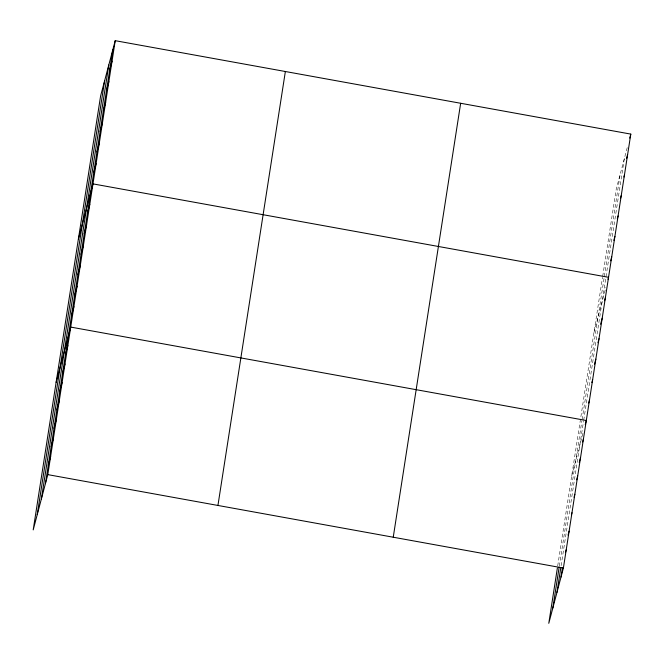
<?xml version="1.0" encoding="UTF-8"?>
<svg xmlns="http://www.w3.org/2000/svg" width="664" height="664" viewBox="0 0 664 664"><rect width="100%" height="100%" fill="white"/><g stroke="black" fill="none" stroke-linecap="round" stroke-linejoin="round"><path stroke-width="0.5" stroke-dasharray="3.32 2.49" d="M557.694 565.944L602.53 277.344M602.688 276.315L616.2 189.373L627.405 146.943M559.337 566.052L581.93 420.627M582.087 419.606L604.024 278.448M604.34 276.398L620.226 174.109M561.105 565.695L583.54 421.267M583.706 420.246L624.384 158.389M593.948 332.581L605.917 287.288M571.704 475.781L583.415 431.442"/><path stroke-width="1" d="M37.234 514.633L104.646 80.684M41.384 498.913L108.805 64.964M45.418 483.649L112.838 49.7M115.221 40.678L100.613 95.948L33.2 529.897L47.8 474.627L115.221 40.678L630.8 134.103L563.387 568.052L548.779 623.322L557.378 567.994M217.941 505.453L285.362 71.513M393.246 537.226L460.658 103.277M552.813 608.058L559.179 567.081M556.963 592.338L560.789 567.745M560.997 577.074L562.433 567.853M109.66 70.16L112.042 61.138M106.481 90.611L108.863 81.589M103.302 111.071L105.684 102.049M100.123 131.53L102.505 122.508M96.944 151.99L99.326 142.968M93.765 172.449L96.147 163.419M78.369 239.148L92.968 183.878L608.556 277.311L608.025 279.312M87.407 213.36L89.789 204.338M84.228 233.819L86.619 224.797M81.049 254.279L83.44 245.257M77.879 274.73L80.261 265.708M74.7 295.189L77.082 286.167M71.521 315.649L73.903 306.627M56.125 382.348L70.724 327.086L586.304 420.511L585.25 424.52M65.479 354.551L67.861 345.529M62.607 372.994L64.997 363.972M59.743 391.436L62.125 382.414M56.88 409.879L59.262 400.857M54.016 428.321L56.398 419.299M51.153 446.764L53.535 437.742M48.281 465.207L50.671 456.185M629.738 138.112L630.8 134.103M626.559 158.572L627.621 154.563M623.911 177.022L624.442 175.022M620.475 198.486L621.263 195.482M617.296 218.946L618.084 215.933M613.851 240.401L614.905 236.392M610.673 260.861L611.727 256.852M604.58 300.775L605.377 297.762M600.605 324.239L602.198 318.222M597.957 342.69L599.019 338.681M594.512 364.154L595.84 359.141M591.865 382.605L592.661 379.601M588.686 403.065L589.483 400.052M582.643 441.958L583.44 438.954M579.249 462.41L580.577 457.396M576.651 479.848L577.713 475.839M574.053 497.294L574.841 494.282M571.447 514.733L571.978 512.724M568.052 535.176L569.114 531.167M565.454 552.622L566.251 549.609M47.8 474.627L563.387 568.052"/></g></svg>
